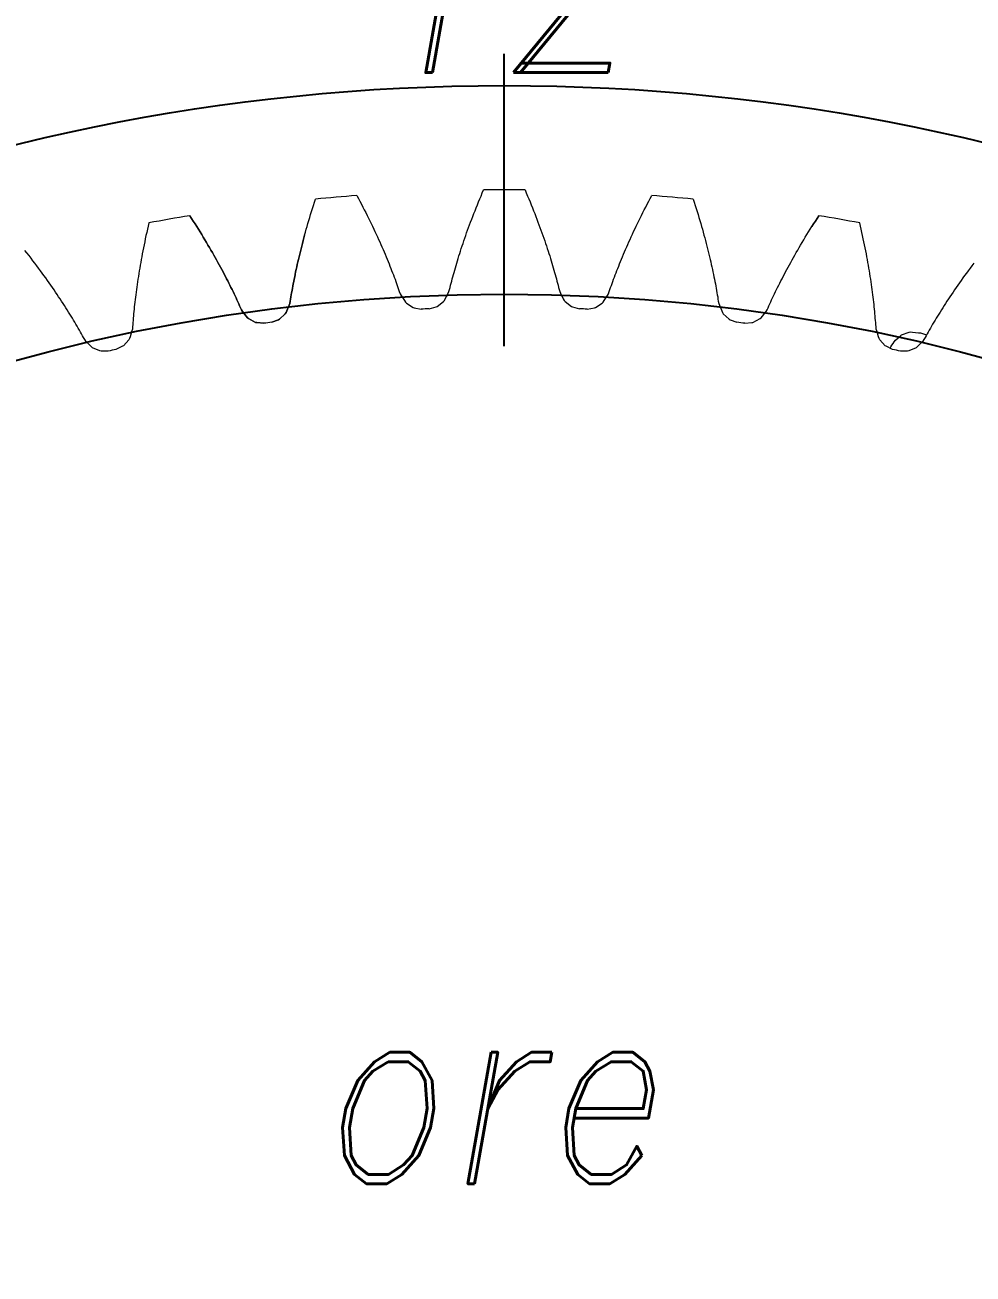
# Model space of a CAD drawing. Header units: millimetres. Extents: x 278858 to 279223, y 218711 to 219074.
# Drawn here: x 278941.08 to 278959.26, y 218832.05 to 218855.99 of the extents above; entities that cross this region are included whole.
import ezdxf

# ---------------------------------------------------------------- set-up
doc = ezdxf.new("R2010")
doc.units = ezdxf.units.MM
doc.header["$LTSCALE"] = 2
for name, color, linetype, lineweight in [('AM_8', 1, 'Continuous', 25), ('AM_9', 251, 'Continuous', 15), ('Visibile (ANSI)', 7, 'Continuous', 50)]:
    doc.layers.add(name, color=color, linetype=linetype, lineweight=lineweight)
doc.styles.add('ROMAND', font='romand')

# ---------------------------------------------------------------- blocks, each defined once
blk = doc.blocks.new('lancetta')
h = blk.add_hatch()
h.set_pattern_fill('_USER', color=256, scale=0.35, angle=45, style=0, pattern_type=0)
h.set_pattern_definition([(45, (-332841.5242, -222688.39116), (-0.2474873734, 0.2474873734), [])])
h.paths.add_polyline_path([(4.776, 1.478), (1.5, 12.063), (1.5, 30.265), (0, 34.534), (-1.5, 30.265), (-1.5, 12.063), (-4.776, 1.478, 1.356354)])
h.paths.add_polyline_path([(-3, 0, -1), (3, 0, -1)], flags=16)
h.paths.add_polyline_path([(2, 0, 1), (-2, 0, 1)], flags=0)

msp = doc.modelspace()

# ---------------------------------------------------------------- linework, layer by layer
for radius in [39, 35]:
    msp.add_circle((278950.271, 218815.828), radius)
at = {"layer": 'AM_8'}
msp.add_line((278950.271, 218849.831), (278950.271, 218855.437), dxfattribs=at)
at = {"layer": 'AM_9'}
for p, q in [((278949.849, 218852.768), (278949.874, 218852.826)), ((278950.668, 218852.826), (278950.693, 218852.768)), ((278946.612, 218852.531), (278946.631, 218852.591)), ((278946.631, 218852.591), (278946.651, 218852.651)), ((278947.442, 218852.72), (278947.472, 218852.664)), ((278947.472, 218852.664), (278947.501, 218852.609)), ((278947.501, 218852.609), (278947.53, 218852.554)), ((278947.53, 218852.554), (278947.559, 218852.499)), ((278949.754, 218852.54), (278949.777, 218852.596)), ((278949.777, 218852.596), (278949.801, 218852.653)), ((278949.801, 218852.653), (278949.825, 218852.71)), ((278949.825, 218852.71), (278949.849, 218852.768)), ((278950.693, 218852.768), (278950.718, 218852.71)), ((278950.718, 218852.71), (278950.742, 218852.653)), ((278950.742, 218852.653), (278950.765, 218852.596)), ((278950.765, 218852.596), (278950.788, 218852.54)), ((278952.984, 218852.499), (278953.012, 218852.554)), ((278953.012, 218852.554), (278953.041, 218852.609)), ((278953.041, 218852.609), (278953.07, 218852.664)), ((278953.07, 218852.664), (278953.1, 218852.72)), ((278953.891, 218852.651), (278953.911, 218852.591)), ((278953.911, 218852.591), (278953.93, 218852.531)), ((278944.272, 218852.28), (278944.238, 218852.333)), ((278944.238, 218852.333), (278944.272, 218852.28)), ((278946.539, 218852.298), (278946.557, 218852.355)), ((278946.557, 218852.355), (278946.575, 218852.413)), ((278946.575, 218852.413), (278946.593, 218852.472)), ((278946.593, 218852.472), (278946.612, 218852.531)), ((278947.559, 218852.499), (278947.586, 218852.445)), ((278947.586, 218852.445), (278947.614, 218852.392)), ((278947.614, 218852.392), (278947.64, 218852.338)), ((278947.64, 218852.338), (278947.667, 218852.285)), ((278949.646, 218852.265), (278949.667, 218852.319)), ((278949.667, 218852.319), (278949.688, 218852.374)), ((278949.688, 218852.374), (278949.71, 218852.429)), ((278949.71, 218852.429), (278949.732, 218852.484)), ((278949.732, 218852.484), (278949.754, 218852.54)), ((278950.788, 218852.54), (278950.81, 218852.484)), ((278950.81, 218852.484), (278950.832, 218852.429)), ((278950.832, 218852.429), (278950.854, 218852.374)), ((278950.854, 218852.374), (278950.875, 218852.319)), ((278950.875, 218852.319), (278950.896, 218852.265)), ((278952.875, 218852.285), (278952.902, 218852.338)), ((278952.902, 218852.338), (278952.928, 218852.392)), ((278952.928, 218852.392), (278952.956, 218852.445)), ((278952.956, 218852.445), (278952.984, 218852.499)), ((278953.93, 218852.531), (278953.949, 218852.472)), ((278953.949, 218852.472), (278953.968, 218852.413)), ((278953.968, 218852.413), (278953.986, 218852.355)), ((278953.986, 218852.355), (278954.003, 218852.298)), ((278956.304, 218852.333), (278956.27, 218852.28)), ((278956.27, 218852.28), (278956.304, 218852.333)), ((278943.427, 218852.072), (278943.413, 218852.012)), ((278943.441, 218852.134), (278943.427, 218852.072)), ((278943.455, 218852.195), (278943.441, 218852.134)), ((278944.306, 218852.228), (278944.272, 218852.28)), ((278944.272, 218852.28), (278944.306, 218852.228)), ((278944.34, 218852.175), (278944.306, 218852.228)), ((278944.306, 218852.228), (278944.34, 218852.175)), ((278944.373, 218852.123), (278944.34, 218852.175)), ((278944.34, 218852.175), (278944.373, 218852.123)), ((278944.405, 218852.072), (278944.373, 218852.123)), ((278944.373, 218852.123), (278944.405, 218852.072)), ((278944.437, 218852.021), (278944.405, 218852.072)), ((278944.405, 218852.072), (278944.437, 218852.021)), ((278946.457, 218852.017), (278946.473, 218852.072)), ((278946.473, 218852.072), (278946.489, 218852.128)), ((278946.489, 218852.128), (278946.505, 218852.184)), ((278946.505, 218852.184), (278946.522, 218852.24)), ((278946.522, 218852.24), (278946.539, 218852.298)), ((278947.667, 218852.285), (278947.693, 218852.233)), ((278947.693, 218852.233), (278947.718, 218852.181)), ((278947.718, 218852.181), (278947.743, 218852.13)), ((278947.743, 218852.13), (278947.767, 218852.078)), ((278947.767, 218852.078), (278947.791, 218852.028)), ((278949.568, 218852.054), (278949.587, 218852.106)), ((278949.587, 218852.106), (278949.606, 218852.159)), ((278949.606, 218852.159), (278949.626, 218852.212)), ((278949.626, 218852.212), (278949.646, 218852.265)), ((278950.896, 218852.265), (278950.916, 218852.212)), ((278950.916, 218852.212), (278950.936, 218852.159)), ((278950.936, 218852.159), (278950.955, 218852.106)), ((278950.955, 218852.106), (278950.974, 218852.054)), ((278952.751, 218852.028), (278952.775, 218852.078)), ((278952.775, 218852.078), (278952.799, 218852.13)), ((278952.799, 218852.13), (278952.824, 218852.181)), ((278952.824, 218852.181), (278952.85, 218852.233)), ((278952.85, 218852.233), (278952.875, 218852.285)), ((278954.003, 218852.298), (278954.02, 218852.24)), ((278954.02, 218852.24), (278954.037, 218852.184)), ((278954.037, 218852.184), (278954.053, 218852.128)), ((278954.053, 218852.128), (278954.069, 218852.072)), ((278954.069, 218852.072), (278954.085, 218852.017)), ((278956.105, 218852.021), (278956.137, 218852.072)), ((278956.137, 218852.072), (278956.169, 218852.123)), ((278956.202, 218852.175), (278956.169, 218852.123)), ((278956.169, 218852.123), (278956.202, 218852.175)), ((278956.236, 218852.228), (278956.202, 218852.175)), ((278956.202, 218852.175), (278956.236, 218852.228)), ((278956.27, 218852.28), (278956.236, 218852.228)), ((278956.236, 218852.228), (278956.27, 218852.28)), ((278957.101, 218852.134), (278957.087, 218852.195)), ((278957.115, 218852.072), (278957.101, 218852.134)), ((278957.129, 218852.012), (278957.115, 218852.072)), ((278943.375, 218851.833), (278943.363, 218851.775)), ((278943.387, 218851.892), (278943.375, 218851.833)), ((278943.4, 218851.952), (278943.387, 218851.892)), ((278943.413, 218852.012), (278943.4, 218851.952)), ((278944.468, 218851.97), (278944.437, 218852.021)), ((278944.437, 218852.021), (278944.468, 218851.97)), ((278944.499, 218851.92), (278944.468, 218851.97)), ((278944.468, 218851.97), (278944.499, 218851.92)), ((278944.529, 218851.87), (278944.499, 218851.92)), ((278944.499, 218851.92), (278944.529, 218851.87)), ((278944.559, 218851.82), (278944.529, 218851.87)), ((278944.529, 218851.87), (278944.559, 218851.82)), ((278946.413, 218851.855), (278946.399, 218851.802)), ((278946.399, 218851.802), (278946.413, 218851.855)), ((278946.428, 218851.909), (278946.413, 218851.855)), ((278946.413, 218851.855), (278946.428, 218851.909)), ((278946.442, 218851.963), (278946.428, 218851.909)), ((278946.428, 218851.909), (278946.442, 218851.963)), ((278946.442, 218851.963), (278946.457, 218852.017)), ((278947.791, 218852.028), (278947.814, 218851.978)), ((278947.814, 218851.978), (278947.837, 218851.928)), ((278947.837, 218851.928), (278947.86, 218851.879)), ((278947.86, 218851.879), (278947.882, 218851.83)), ((278947.882, 218851.83), (278947.903, 218851.782)), ((278949.48, 218851.802), (278949.496, 218851.851)), ((278949.496, 218851.851), (278949.514, 218851.901)), ((278949.514, 218851.901), (278949.531, 218851.952)), ((278949.531, 218851.952), (278949.549, 218852.003)), ((278949.549, 218852.003), (278949.568, 218852.054)), ((278950.974, 218852.054), (278950.993, 218852.003)), ((278950.993, 218852.003), (278951.011, 218851.952)), ((278951.011, 218851.952), (278951.028, 218851.901)), ((278951.028, 218851.901), (278951.046, 218851.851)), ((278951.046, 218851.851), (278951.063, 218851.802)), ((278952.639, 218851.782), (278952.66, 218851.83)), ((278952.66, 218851.83), (278952.682, 218851.879)), ((278952.682, 218851.879), (278952.705, 218851.928)), ((278952.705, 218851.928), (278952.728, 218851.978)), ((278952.728, 218851.978), (278952.751, 218852.028)), ((278954.085, 218852.017), (278954.1, 218851.963)), ((278954.1, 218851.963), (278954.115, 218851.909)), ((278954.115, 218851.909), (278954.129, 218851.855)), ((278954.129, 218851.855), (278954.143, 218851.802)), ((278955.983, 218851.82), (278956.013, 218851.87)), ((278956.013, 218851.87), (278956.043, 218851.92)), ((278956.043, 218851.92), (278956.074, 218851.97)), ((278956.074, 218851.97), (278956.105, 218852.021)), ((278957.142, 218851.952), (278957.129, 218852.012)), ((278957.155, 218851.892), (278957.142, 218851.952)), ((278957.167, 218851.833), (278957.155, 218851.892)), ((278957.18, 218851.775), (278957.167, 218851.833)), ((278941.118, 218851.619), (278941.079, 218851.668)), ((278941.157, 218851.569), (278941.118, 218851.619)), ((278943.329, 218851.603), (278943.318, 218851.547)), ((278943.34, 218851.66), (278943.329, 218851.603)), ((278943.351, 218851.717), (278943.34, 218851.66)), ((278943.363, 218851.775), (278943.351, 218851.717)), ((278944.588, 218851.771), (278944.559, 218851.82)), ((278944.559, 218851.82), (278944.588, 218851.771)), ((278944.617, 218851.722), (278944.588, 218851.771)), ((278944.588, 218851.771), (278944.617, 218851.722)), ((278944.645, 218851.674), (278944.617, 218851.722)), ((278944.617, 218851.722), (278944.645, 218851.674)), ((278944.673, 218851.626), (278944.645, 218851.674)), ((278944.645, 218851.674), (278944.673, 218851.626)), ((278944.7, 218851.578), (278944.673, 218851.626)), ((278944.673, 218851.626), (278944.7, 218851.578)), ((278946.347, 218851.596), (278946.335, 218851.545)), ((278946.335, 218851.545), (278946.347, 218851.596)), ((278946.36, 218851.647), (278946.347, 218851.596)), ((278946.347, 218851.596), (278946.36, 218851.647)), ((278946.373, 218851.698), (278946.36, 218851.647)), ((278946.36, 218851.647), (278946.373, 218851.698)), ((278946.386, 218851.75), (278946.373, 218851.698)), ((278946.373, 218851.698), (278946.386, 218851.75)), ((278946.399, 218851.802), (278946.386, 218851.75)), ((278946.386, 218851.75), (278946.399, 218851.802)), ((278947.903, 218851.782), (278947.924, 218851.734)), ((278947.924, 218851.734), (278947.945, 218851.686)), ((278947.945, 218851.686), (278947.965, 218851.639)), ((278947.965, 218851.639), (278947.985, 218851.593)), ((278947.985, 218851.593), (278948.004, 218851.547)), ((278949.401, 218851.562), (278949.416, 218851.609)), ((278949.416, 218851.609), (278949.431, 218851.656)), ((278949.431, 218851.656), (278949.447, 218851.704)), ((278949.447, 218851.704), (278949.463, 218851.753)), ((278949.463, 218851.753), (278949.48, 218851.802)), ((278951.063, 218851.802), (278951.079, 218851.753)), ((278951.079, 218851.753), (278951.095, 218851.704)), ((278951.095, 218851.704), (278951.111, 218851.656)), ((278951.111, 218851.656), (278951.126, 218851.609)), ((278951.126, 218851.609), (278951.141, 218851.562)), ((278952.538, 218851.547), (278952.557, 218851.593)), ((278952.557, 218851.593), (278952.577, 218851.639)), ((278952.577, 218851.639), (278952.597, 218851.686)), ((278952.597, 218851.686), (278952.618, 218851.734)), ((278952.618, 218851.734), (278952.639, 218851.782)), ((278954.143, 218851.802), (278954.156, 218851.75)), ((278954.156, 218851.75), (278954.17, 218851.698)), ((278954.17, 218851.698), (278954.182, 218851.647)), ((278954.182, 218851.647), (278954.195, 218851.596)), ((278954.195, 218851.596), (278954.207, 218851.545)), ((278955.842, 218851.578), (278955.869, 218851.626)), ((278955.869, 218851.626), (278955.897, 218851.674)), ((278955.897, 218851.674), (278955.925, 218851.722)), ((278955.925, 218851.722), (278955.954, 218851.771)), ((278955.954, 218851.771), (278955.983, 218851.82)), ((278957.191, 218851.717), (278957.18, 218851.775)), ((278957.203, 218851.66), (278957.191, 218851.717)), ((278957.214, 218851.603), (278957.203, 218851.66)), ((278957.224, 218851.547), (278957.214, 218851.603)), ((278941.195, 218851.52), (278941.157, 218851.569)), ((278941.232, 218851.471), (278941.195, 218851.52)), ((278941.269, 218851.423), (278941.232, 218851.471)), ((278941.305, 218851.375), (278941.269, 218851.423)), ((278941.341, 218851.327), (278941.305, 218851.375)), ((278943.288, 218851.382), (278943.279, 218851.328)), ((278943.298, 218851.436), (278943.288, 218851.382)), ((278943.308, 218851.491), (278943.298, 218851.436)), ((278943.318, 218851.547), (278943.308, 218851.491)), ((278944.727, 218851.531), (278944.7, 218851.578)), ((278944.7, 218851.578), (278944.727, 218851.531)), ((278944.753, 218851.485), (278944.727, 218851.531)), ((278944.727, 218851.531), (278944.753, 218851.485)), ((278944.779, 218851.438), (278944.753, 218851.485)), ((278944.753, 218851.485), (278944.779, 218851.438)), ((278944.804, 218851.392), (278944.779, 218851.438)), ((278944.779, 218851.438), (278944.804, 218851.392)), ((278944.829, 218851.347), (278944.804, 218851.392)), ((278944.804, 218851.392), (278944.829, 218851.347)), ((278946.29, 218851.35), (278946.28, 218851.302)), ((278946.28, 218851.302), (278946.29, 218851.35)), ((278946.301, 218851.398), (278946.29, 218851.35)), ((278946.29, 218851.35), (278946.301, 218851.398)), ((278946.312, 218851.446), (278946.301, 218851.398)), ((278946.301, 218851.398), (278946.312, 218851.446)), ((278946.323, 218851.496), (278946.312, 218851.446)), ((278946.312, 218851.446), (278946.323, 218851.496)), ((278946.335, 218851.545), (278946.323, 218851.496)), ((278946.323, 218851.496), (278946.335, 218851.545)), ((278948.004, 218851.547), (278948.023, 218851.501)), ((278948.023, 218851.501), (278948.042, 218851.456)), ((278948.042, 218851.456), (278948.06, 218851.412)), ((278948.06, 218851.412), (278948.077, 218851.368)), ((278948.077, 218851.368), (278948.095, 218851.324)), ((278949.333, 218851.334), (278949.346, 218851.379)), ((278949.346, 218851.379), (278949.359, 218851.424)), ((278949.359, 218851.424), (278949.373, 218851.469)), ((278949.373, 218851.469), (278949.387, 218851.515)), ((278949.387, 218851.515), (278949.401, 218851.562)), ((278951.141, 218851.562), (278951.155, 218851.515)), ((278951.155, 218851.515), (278951.169, 218851.469)), ((278951.169, 218851.469), (278951.183, 218851.424)), ((278951.183, 218851.424), (278951.197, 218851.379)), ((278951.197, 218851.379), (278951.21, 218851.334)), ((278952.447, 218851.324), (278952.465, 218851.368)), ((278952.465, 218851.368), (278952.482, 218851.412)), ((278952.482, 218851.412), (278952.5, 218851.456)), ((278952.5, 218851.456), (278952.519, 218851.501)), ((278952.519, 218851.501), (278952.538, 218851.547)), ((278954.207, 218851.545), (278954.219, 218851.496)), ((278954.219, 218851.496), (278954.23, 218851.446)), ((278954.23, 218851.446), (278954.241, 218851.398)), ((278954.241, 218851.398), (278954.252, 218851.35)), ((278954.252, 218851.35), (278954.262, 218851.302)), ((278955.714, 218851.347), (278955.738, 218851.392)), ((278955.738, 218851.392), (278955.763, 218851.438)), ((278955.763, 218851.438), (278955.789, 218851.485)), ((278955.789, 218851.485), (278955.815, 218851.531)), ((278955.815, 218851.531), (278955.842, 218851.578)), ((278957.235, 218851.491), (278957.224, 218851.547)), ((278957.244, 218851.436), (278957.235, 218851.491)), ((278957.254, 218851.382), (278957.244, 218851.436)), ((278957.263, 218851.328), (278957.254, 218851.382)), ((278959.237, 218851.375), (278959.202, 218851.327)), ((278959.273, 218851.423), (278959.237, 218851.375)), ((278941.376, 218851.279), (278941.341, 218851.327)), ((278941.41, 218851.232), (278941.376, 218851.279)), ((278941.444, 218851.185), (278941.41, 218851.232)), ((278941.477, 218851.139), (278941.444, 218851.185)), ((278941.51, 218851.093), (278941.477, 218851.139)), ((278943.245, 218851.118), (278943.237, 218851.066)), ((278943.253, 218851.169), (278943.245, 218851.118)), ((278943.261, 218851.222), (278943.253, 218851.169)), ((278943.27, 218851.274), (278943.261, 218851.222)), ((278943.279, 218851.328), (278943.27, 218851.274)), ((278944.853, 218851.302), (278944.829, 218851.347)), ((278944.829, 218851.347), (278944.853, 218851.302)), ((278944.877, 218851.258), (278944.853, 218851.302)), ((278944.853, 218851.302), (278944.877, 218851.258)), ((278944.9, 218851.213), (278944.877, 218851.258)), ((278944.877, 218851.258), (278944.9, 218851.213)), ((278944.923, 218851.17), (278944.9, 218851.213)), ((278944.9, 218851.213), (278944.923, 218851.17)), ((278944.945, 218851.126), (278944.923, 218851.17)), ((278944.923, 218851.17), (278944.945, 218851.126)), ((278944.967, 218851.084), (278944.945, 218851.126)), ((278944.945, 218851.126), (278944.967, 218851.084)), ((278946.242, 218851.118), (278946.233, 218851.073)), ((278946.233, 218851.073), (278946.242, 218851.118)), ((278946.251, 218851.163), (278946.242, 218851.118)), ((278946.242, 218851.118), (278946.251, 218851.163)), ((278946.26, 218851.209), (278946.251, 218851.163)), ((278946.251, 218851.163), (278946.26, 218851.209)), ((278946.27, 218851.255), (278946.26, 218851.209)), ((278946.26, 218851.209), (278946.27, 218851.255)), ((278946.28, 218851.302), (278946.27, 218851.255)), ((278946.27, 218851.255), (278946.28, 218851.302)), ((278948.095, 218851.324), (278948.111, 218851.281)), ((278948.111, 218851.281), (278948.128, 218851.239)), ((278948.128, 218851.239), (278948.144, 218851.197)), ((278948.144, 218851.197), (278948.16, 218851.155)), ((278948.16, 218851.155), (278948.175, 218851.114)), ((278948.175, 218851.114), (278948.19, 218851.073)), ((278949.262, 218851.08), (278949.273, 218851.121)), ((278949.273, 218851.121), (278949.284, 218851.162)), ((278949.284, 218851.162), (278949.296, 218851.205)), ((278949.296, 218851.205), (278949.308, 218851.247)), ((278949.308, 218851.247), (278949.32, 218851.291)), ((278949.32, 218851.291), (278949.333, 218851.334)), ((278951.21, 218851.334), (278951.222, 218851.291)), ((278951.222, 218851.291), (278951.235, 218851.247)), ((278951.235, 218851.247), (278951.246, 218851.205)), ((278951.246, 218851.205), (278951.258, 218851.162)), ((278951.258, 218851.162), (278951.269, 218851.121)), ((278951.269, 218851.121), (278951.28, 218851.08)), ((278952.352, 218851.073), (278952.367, 218851.114)), ((278952.367, 218851.114), (278952.383, 218851.155)), ((278952.383, 218851.155), (278952.398, 218851.197)), ((278952.398, 218851.197), (278952.414, 218851.239)), ((278952.414, 218851.239), (278952.431, 218851.281)), ((278952.431, 218851.281), (278952.447, 218851.324)), ((278954.262, 218851.302), (278954.272, 218851.255)), ((278954.272, 218851.255), (278954.282, 218851.209)), ((278954.282, 218851.209), (278954.291, 218851.163)), ((278954.291, 218851.163), (278954.301, 218851.118)), ((278954.301, 218851.118), (278954.309, 218851.073)), ((278955.575, 218851.084), (278955.597, 218851.126)), ((278955.597, 218851.126), (278955.619, 218851.17)), ((278955.619, 218851.17), (278955.642, 218851.213)), ((278955.642, 218851.213), (278955.666, 218851.258)), ((278955.666, 218851.258), (278955.689, 218851.302)), ((278955.689, 218851.302), (278955.714, 218851.347)), ((278957.272, 218851.274), (278957.263, 218851.328)), ((278957.281, 218851.222), (278957.272, 218851.274)), ((278957.289, 218851.169), (278957.281, 218851.222)), ((278957.297, 218851.118), (278957.289, 218851.169)), ((278957.305, 218851.066), (278957.297, 218851.118)), ((278959.065, 218851.139), (278959.032, 218851.093)), ((278959.098, 218851.185), (278959.065, 218851.139)), ((278959.132, 218851.232), (278959.098, 218851.185)), ((278959.167, 218851.279), (278959.132, 218851.232)), ((278959.202, 218851.327), (278959.167, 218851.279)), ((278941.543, 218851.047), (278941.51, 218851.093)), ((278941.574, 218851.002), (278941.543, 218851.047)), ((278941.606, 218850.957), (278941.574, 218851.002)), ((278941.636, 218850.912), (278941.606, 218850.957)), ((278941.666, 218850.868), (278941.636, 218850.912)), ((278943.216, 218850.916), (278943.209, 218850.868)), ((278943.223, 218850.966), (278943.216, 218850.916)), ((278943.23, 218851.016), (278943.223, 218850.966)), ((278943.237, 218851.066), (278943.23, 218851.016)), ((278944.988, 218851.041), (278944.967, 218851.084)), ((278944.967, 218851.084), (278944.988, 218851.041)), ((278945.009, 218850.999), (278944.988, 218851.041)), ((278944.988, 218851.041), (278945.009, 218850.999)), ((278945.03, 218850.958), (278945.009, 218850.999)), ((278945.009, 218850.999), (278945.03, 218850.958)), ((278945.05, 218850.917), (278945.03, 218850.958)), ((278945.03, 218850.958), (278945.05, 218850.917)), ((278945.069, 218850.877), (278945.05, 218850.917)), ((278945.05, 218850.917), (278945.069, 218850.877)), ((278945.089, 218850.837), (278945.069, 218850.877)), ((278945.069, 218850.877), (278945.089, 218850.837)), ((278946.201, 218850.899), (278946.193, 218850.857)), ((278946.193, 218850.857), (278946.201, 218850.899)), ((278946.208, 218850.942), (278946.201, 218850.899)), ((278946.201, 218850.899), (278946.208, 218850.942)), ((278946.216, 218850.985), (278946.208, 218850.942)), ((278946.208, 218850.942), (278946.216, 218850.985)), ((278946.224, 218851.029), (278946.216, 218850.985)), ((278946.216, 218850.985), (278946.224, 218851.029)), ((278946.233, 218851.073), (278946.224, 218851.029)), ((278946.224, 218851.029), (278946.233, 218851.073)), ((278948.19, 218851.073), (278948.204, 218851.033)), ((278948.204, 218851.033), (278948.218, 218850.994)), ((278948.218, 218850.994), (278948.232, 218850.955)), ((278948.232, 218850.955), (278948.245, 218850.916)), ((278948.245, 218850.916), (278948.258, 218850.878)), ((278948.258, 218850.878), (278948.274, 218850.837)), ((278949.194, 218850.845), (278949.209, 218850.878)), ((278949.209, 218850.878), (278949.221, 218850.92)), ((278949.221, 218850.92), (278949.231, 218850.959)), ((278949.231, 218850.959), (278949.241, 218850.999)), ((278949.241, 218850.999), (278949.251, 218851.039)), ((278949.251, 218851.039), (278949.262, 218851.08)), ((278951.28, 218851.08), (278951.291, 218851.039)), ((278951.291, 218851.039), (278951.301, 218850.999)), ((278951.301, 218850.999), (278951.311, 218850.959)), ((278951.311, 218850.959), (278951.321, 218850.92)), ((278951.321, 218850.92), (278951.333, 218850.878)), ((278951.333, 218850.878), (278951.348, 218850.845)), ((278952.268, 218850.837), (278952.284, 218850.878)), ((278952.284, 218850.878), (278952.297, 218850.916)), ((278952.297, 218850.916), (278952.31, 218850.955)), ((278952.31, 218850.955), (278952.324, 218850.994)), ((278952.324, 218850.994), (278952.338, 218851.033)), ((278952.338, 218851.033), (278952.352, 218851.073)), ((278954.309, 218851.073), (278954.318, 218851.029)), ((278954.318, 218851.029), (278954.326, 218850.985)), ((278954.326, 218850.985), (278954.334, 218850.942)), ((278954.334, 218850.942), (278954.342, 218850.899)), ((278954.342, 218850.899), (278954.349, 218850.857)), ((278955.453, 218850.837), (278955.473, 218850.877)), ((278955.473, 218850.877), (278955.492, 218850.917)), ((278955.492, 218850.917), (278955.512, 218850.958)), ((278955.512, 218850.958), (278955.533, 218850.999)), ((278955.533, 218850.999), (278955.554, 218851.041)), ((278955.554, 218851.041), (278955.575, 218851.084)), ((278957.312, 218851.016), (278957.305, 218851.066)), ((278957.319, 218850.966), (278957.312, 218851.016)), ((278957.326, 218850.916), (278957.319, 218850.966)), ((278957.333, 218850.868), (278957.326, 218850.916)), ((278958.906, 218850.912), (278958.876, 218850.868)), ((278958.937, 218850.957), (278958.906, 218850.912)), ((278958.968, 218851.002), (278958.937, 218850.957)), ((278959, 218851.047), (278958.968, 218851.002)), ((278959.032, 218851.093), (278959, 218851.047)), ((278941.696, 218850.824), (278941.666, 218850.868)), ((278941.725, 218850.781), (278941.696, 218850.824)), ((278941.754, 218850.738), (278941.725, 218850.781)), ((278941.782, 218850.695), (278941.754, 218850.738)), ((278941.809, 218850.653), (278941.782, 218850.695)), ((278941.836, 218850.611), (278941.809, 218850.653)), ((278943.181, 218850.632), (278943.176, 218850.587)), ((278943.186, 218850.678), (278943.181, 218850.632)), ((278943.192, 218850.725), (278943.186, 218850.678)), ((278943.197, 218850.772), (278943.192, 218850.725)), ((278943.203, 218850.819), (278943.197, 218850.772)), ((278943.209, 218850.868), (278943.203, 218850.819)), ((278945.107, 218850.797), (278945.089, 218850.837)), ((278945.089, 218850.837), (278945.107, 218850.797)), ((278945.126, 218850.758), (278945.107, 218850.797)), ((278945.107, 218850.797), (278945.126, 218850.758)), ((278945.144, 218850.719), (278945.126, 218850.758)), ((278945.126, 218850.758), (278945.144, 218850.719)), ((278945.161, 218850.681), (278945.144, 218850.719)), ((278945.144, 218850.719), (278945.161, 218850.681)), ((278945.178, 218850.643), (278945.161, 218850.681)), ((278945.161, 218850.681), (278945.178, 218850.643)), ((278945.195, 218850.606), (278945.178, 218850.643)), ((278945.178, 218850.643), (278945.195, 218850.606)), ((278946.158, 218850.652), (278946.146, 218850.618)), ((278946.146, 218850.618), (278946.158, 218850.652)), ((278946.167, 218850.695), (278946.158, 218850.652)), ((278946.158, 218850.652), (278946.167, 218850.695)), ((278946.173, 218850.735), (278946.167, 218850.695)), ((278946.167, 218850.695), (278946.173, 218850.735)), ((278946.179, 218850.775), (278946.173, 218850.735)), ((278946.173, 218850.735), (278946.179, 218850.775)), ((278946.186, 218850.816), (278946.179, 218850.775)), ((278946.179, 218850.775), (278946.186, 218850.816)), ((278946.193, 218850.857), (278946.186, 218850.816)), ((278946.186, 218850.816), (278946.193, 218850.857)), ((278948.274, 218850.837), (278948.292, 218850.806)), ((278948.292, 218850.806), (278948.355, 218850.706)), ((278948.355, 218850.706), (278948.374, 218850.676)), ((278948.374, 218850.676), (278948.395, 218850.657)), ((278948.395, 218850.657), (278948.523, 218850.572)), ((278948.984, 218850.592), (278949.105, 218850.688)), ((278949.105, 218850.688), (278949.123, 218850.708)), ((278949.123, 218850.708), (278949.14, 218850.741)), ((278949.14, 218850.741), (278949.194, 218850.845)), ((278951.348, 218850.845), (278951.402, 218850.741)), ((278951.402, 218850.741), (278951.419, 218850.708)), ((278951.419, 218850.708), (278951.437, 218850.688)), ((278951.437, 218850.688), (278951.558, 218850.592)), ((278952.019, 218850.572), (278952.148, 218850.657)), ((278952.148, 218850.657), (278952.168, 218850.676)), ((278952.168, 218850.676), (278952.188, 218850.706)), ((278952.188, 218850.706), (278952.25, 218850.806)), ((278952.25, 218850.806), (278952.268, 218850.837)), ((278954.349, 218850.857), (278954.356, 218850.816)), ((278954.356, 218850.816), (278954.363, 218850.775)), ((278954.363, 218850.775), (278954.369, 218850.735)), ((278954.369, 218850.735), (278954.375, 218850.695)), ((278954.375, 218850.695), (278954.384, 218850.652)), ((278954.384, 218850.652), (278954.396, 218850.618)), ((278955.347, 218850.606), (278955.364, 218850.643)), ((278955.364, 218850.643), (278955.381, 218850.681)), ((278955.381, 218850.681), (278955.398, 218850.719)), ((278955.398, 218850.719), (278955.416, 218850.758)), ((278955.416, 218850.758), (278955.435, 218850.797)), ((278955.435, 218850.797), (278955.453, 218850.837)), ((278957.339, 218850.819), (278957.333, 218850.868)), ((278957.345, 218850.772), (278957.339, 218850.819)), ((278957.35, 218850.725), (278957.345, 218850.772)), ((278957.356, 218850.678), (278957.35, 218850.725)), ((278957.361, 218850.632), (278957.356, 218850.678)), ((278957.366, 218850.587), (278957.361, 218850.632)), ((278958.733, 218850.653), (278958.706, 218850.611)), ((278958.76, 218850.695), (278958.733, 218850.653)), ((278958.788, 218850.738), (278958.76, 218850.695)), ((278958.817, 218850.781), (278958.788, 218850.738)), ((278958.846, 218850.824), (278958.817, 218850.781)), ((278958.876, 218850.868), (278958.846, 218850.824)), ((278941.863, 218850.569), (278941.836, 218850.611)), ((278941.889, 218850.528), (278941.863, 218850.569)), ((278941.914, 218850.487), (278941.889, 218850.528)), ((278941.939, 218850.447), (278941.914, 218850.487)), ((278941.964, 218850.407), (278941.939, 218850.447)), ((278941.988, 218850.368), (278941.964, 218850.407)), ((278943.159, 218850.411), (278943.156, 218850.369)), ((278943.163, 218850.454), (278943.159, 218850.411)), ((278943.167, 218850.498), (278943.163, 218850.454)), ((278943.172, 218850.542), (278943.167, 218850.498)), ((278943.176, 218850.587), (278943.172, 218850.542)), ((278945.211, 218850.57), (278945.195, 218850.606)), ((278945.195, 218850.606), (278945.211, 218850.57)), ((278945.231, 218850.53), (278945.211, 218850.57)), ((278945.211, 218850.57), (278945.231, 218850.53)), ((278945.251, 218850.5), (278945.231, 218850.53)), ((278945.231, 218850.53), (278945.251, 218850.5)), ((278945.322, 218850.407), (278945.251, 218850.5)), ((278945.251, 218850.5), (278945.322, 218850.407)), ((278945.345, 218850.378), (278945.322, 218850.407)), ((278945.322, 218850.407), (278945.345, 218850.378)), ((278946.071, 218850.453), (278945.959, 218850.348)), ((278945.959, 218850.348), (278946.071, 218850.453)), ((278946.088, 218850.476), (278946.071, 218850.453)), ((278946.071, 218850.453), (278946.088, 218850.476)), ((278946.102, 218850.509), (278946.088, 218850.476)), ((278946.088, 218850.476), (278946.102, 218850.509)), ((278946.146, 218850.618), (278946.102, 218850.509)), ((278946.102, 218850.509), (278946.146, 218850.618)), ((278948.523, 218850.572), (278948.545, 218850.567)), ((278948.545, 218850.567), (278948.679, 218850.542)), ((278948.831, 218850.549), (278948.963, 218850.585)), ((278948.963, 218850.585), (278948.984, 218850.592)), ((278951.558, 218850.592), (278951.579, 218850.585)), ((278951.579, 218850.585), (278951.711, 218850.549)), ((278951.863, 218850.542), (278951.998, 218850.567)), ((278951.998, 218850.567), (278952.019, 218850.572)), ((278954.396, 218850.618), (278954.44, 218850.509)), ((278954.44, 218850.509), (278954.454, 218850.476)), ((278954.454, 218850.476), (278954.471, 218850.453)), ((278954.471, 218850.453), (278954.583, 218850.348)), ((278955.198, 218850.378), (278955.22, 218850.407)), ((278955.22, 218850.407), (278955.291, 218850.5)), ((278955.291, 218850.5), (278955.311, 218850.53)), ((278955.311, 218850.53), (278955.331, 218850.57)), ((278955.331, 218850.57), (278955.347, 218850.606)), ((278957.37, 218850.542), (278957.366, 218850.587)), ((278957.375, 218850.498), (278957.37, 218850.542)), ((278957.379, 218850.454), (278957.375, 218850.498)), ((278957.383, 218850.411), (278957.379, 218850.454)), ((278957.386, 218850.369), (278957.383, 218850.411)), ((278958.578, 218850.407), (278958.554, 218850.368)), ((278958.603, 218850.447), (278958.578, 218850.407)), ((278958.628, 218850.487), (278958.603, 218850.447)), ((278958.653, 218850.528), (278958.628, 218850.487)), ((278958.679, 218850.569), (278958.653, 218850.528)), ((278958.706, 218850.611), (278958.679, 218850.569)), ((278942.012, 218850.328), (278941.988, 218850.368)), ((278942.035, 218850.29), (278942.012, 218850.328)), ((278942.057, 218850.252), (278942.035, 218850.29)), ((278942.079, 218850.214), (278942.057, 218850.252)), ((278942.101, 218850.177), (278942.079, 218850.214)), ((278942.122, 218850.14), (278942.101, 218850.177)), ((278943.139, 218850.161), (278943.13, 218850.126)), ((278943.144, 218850.205), (278943.139, 218850.161)), ((278943.146, 218850.245), (278943.144, 218850.205)), ((278943.149, 218850.286), (278943.146, 218850.245)), ((278943.152, 218850.327), (278943.149, 218850.286)), ((278943.156, 218850.369), (278943.152, 218850.327)), ((278945.366, 218850.36), (278945.345, 218850.378)), ((278945.345, 218850.378), (278945.366, 218850.36)), ((278945.502, 218850.288), (278945.366, 218850.36)), ((278945.366, 218850.36), (278945.502, 218850.288)), ((278945.524, 218850.284), (278945.502, 218850.288)), ((278945.502, 218850.288), (278945.524, 218850.284)), ((278945.66, 218850.271), (278945.524, 218850.284)), ((278945.524, 218850.284), (278945.66, 218850.271)), ((278945.939, 218850.339), (278945.811, 218850.291)), ((278945.811, 218850.291), (278945.939, 218850.339)), ((278945.959, 218850.348), (278945.939, 218850.339)), ((278945.939, 218850.339), (278945.959, 218850.348)), ((278954.583, 218850.348), (278954.603, 218850.339)), ((278954.603, 218850.339), (278954.731, 218850.291)), ((278954.882, 218850.271), (278955.019, 218850.284)), ((278955.019, 218850.284), (278955.04, 218850.288)), ((278955.04, 218850.288), (278955.176, 218850.36)), ((278955.176, 218850.36), (278955.198, 218850.378)), ((278957.39, 218850.327), (278957.386, 218850.369)), ((278957.393, 218850.286), (278957.39, 218850.327)), ((278957.396, 218850.245), (278957.393, 218850.286)), ((278957.399, 218850.205), (278957.396, 218850.245)), ((278957.404, 218850.161), (278957.399, 218850.205)), ((278957.412, 218850.126), (278957.404, 218850.161)), ((278958.441, 218850.177), (278958.42, 218850.14)), ((278958.463, 218850.214), (278958.441, 218850.177)), ((278958.485, 218850.252), (278958.463, 218850.214)), ((278958.508, 218850.29), (278958.485, 218850.252)), ((278958.531, 218850.328), (278958.508, 218850.29)), ((278958.554, 218850.368), (278958.531, 218850.328)), ((278942.143, 218850.103), (278942.122, 218850.14)), ((278942.163, 218850.067), (278942.143, 218850.103)), ((278942.183, 218850.032), (278942.163, 218850.067)), ((278942.203, 218849.996), (278942.183, 218850.032)), ((278942.226, 218849.959), (278942.203, 218849.996)), ((278942.248, 218849.93), (278942.226, 218849.959)), ((278942.327, 218849.844), (278942.248, 218849.93)), ((278943.069, 218849.955), (278942.967, 218849.841)), ((278943.084, 218849.979), (278943.069, 218849.955)), ((278943.095, 218850.014), (278943.084, 218849.979)), ((278943.13, 218850.126), (278943.095, 218850.014)), ((278957.447, 218850.014), (278957.412, 218850.126)), ((278957.458, 218849.979), (278957.447, 218850.014)), ((278957.473, 218849.955), (278957.458, 218849.979)), ((278957.575, 218849.841), (278957.473, 218849.955)), ((278957.77, 218849.945), (278957.872, 218850.037)), ((278957.872, 218850.037), (278957.89, 218850.05)), ((278957.89, 218850.05), (278958.035, 218850.101)), ((278958.035, 218850.101), (278958.062, 218850.105)), ((278958.062, 218850.105), (278958.098, 218850.102)), ((278958.098, 218850.102), (278958.215, 218850.091)), ((278958.215, 218850.091), (278958.251, 218850.086)), ((278958.294, 218849.93), (278958.215, 218849.844)), ((278958.251, 218850.086), (278958.293, 218850.074)), ((278958.293, 218850.074), (278958.332, 218850.061)), ((278958.317, 218849.959), (278958.294, 218849.93)), ((278958.34, 218849.996), (278958.317, 218849.959)), ((278958.332, 218850.061), (278958.368, 218850.049)), ((278958.359, 218850.032), (278958.34, 218849.996)), ((278958.379, 218850.067), (278958.359, 218850.032)), ((278958.399, 218850.103), (278958.379, 218850.067)), ((278958.42, 218850.14), (278958.399, 218850.103)), ((278942.352, 218849.817), (278942.327, 218849.844)), ((278942.375, 218849.802), (278942.352, 218849.817)), ((278942.516, 218849.741), (278942.375, 218849.802)), ((278942.539, 218849.739), (278942.516, 218849.741)), ((278942.675, 218849.738), (278942.539, 218849.739)), ((278942.948, 218849.83), (278942.824, 218849.771)), ((278942.967, 218849.841), (278942.948, 218849.83)), ((278957.594, 218849.83), (278957.575, 218849.841)), ((278957.718, 218849.771), (278957.594, 218849.83)), ((278957.672, 218849.793), (278957.683, 218849.82)), ((278958.004, 218849.739), (278957.867, 218849.738)), ((278958.026, 218849.741), (278958.004, 218849.739)), ((278958.167, 218849.802), (278958.026, 218849.741)), ((278958.19, 218849.817), (278958.167, 218849.802)), ((278958.215, 218849.844), (278958.19, 218849.817))]:
    msp.add_line(p, q, dxfattribs=at)
for centre, radius, start, end in [((278950.271, 218815.828), 37, 89.3849, 90.6151), ((278950.271, 218815.828), 37, 94.3849, 95.6151), ((278950.271, 218815.828), 37, 84.3849, 85.6151), ((278950.271, 218815.828), 37, 99.3849, 100.6151), ((278950.271, 218815.828), 37, 79.3849, 80.6151), ((278950.271, 218815.828), 34.75, 92.3744, 92.6256), ((278950.271, 218815.828), 34.75, 87.3744, 87.6256), ((278950.271, 218815.828), 34.75, 97.3744, 97.6256), ((278950.271, 218815.828), 34.75, 97.3744, 97.6256), ((278950.271, 218815.828), 34.75, 82.3744, 82.6256), ((278929.271, 218869.828), 34.75, 324.846, 325.0972), ((278950.271, 218815.828), 34.75, 102.3744, 102.6256), ((278950.271, 218815.828), 34.75, 77.3744, 77.6256)]:
    msp.add_arc(centre, radius, start, end, dxfattribs=at)

# ---------------------------------------------------------------- block references
at = {"rotation": 46.23157096147954}
msp.add_blockref('lancetta', (278950.271, 218815.828), dxfattribs=at)

# ---------------------------------------------------------------- texts
at = {"layer": 'Visibile (ANSI)', "style": 'ROMAND', "oblique": 10, "width": 0.8}
for s, p in [('12', (278947.469, 218855.077)), ('ore', (278946.592, 218833.779))]:
    msp.add_text(s, height=3.78, dxfattribs=at).set_placement(p)

doc.saveas('drawing.dxf')
